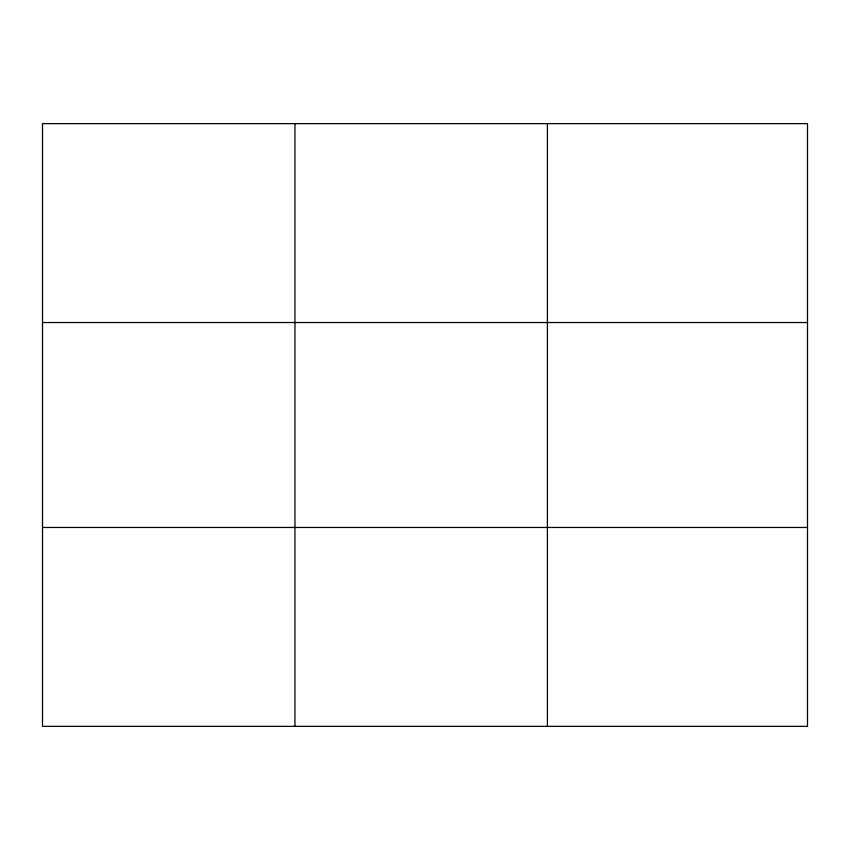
<?xml version="1.0" encoding="UTF-8"?>
<svg xmlns="http://www.w3.org/2000/svg" width="850" height="850" viewBox="0 0 850 850"><rect width="100%" height="100%" fill="white"/><g stroke="black" fill="none" stroke-linecap="round" stroke-linejoin="round"><path stroke-width="1.27" d="M294.95 123.632L294.95 726.367M547.4 123.632L547.4 726.367M42.5 322.533L807.5 322.533M42.5 527.467L807.5 527.467M807.5 660.067L807.5 726.367L42.5 726.367L42.5 123.632L807.5 123.632L807.5 660.067"/></g></svg>
